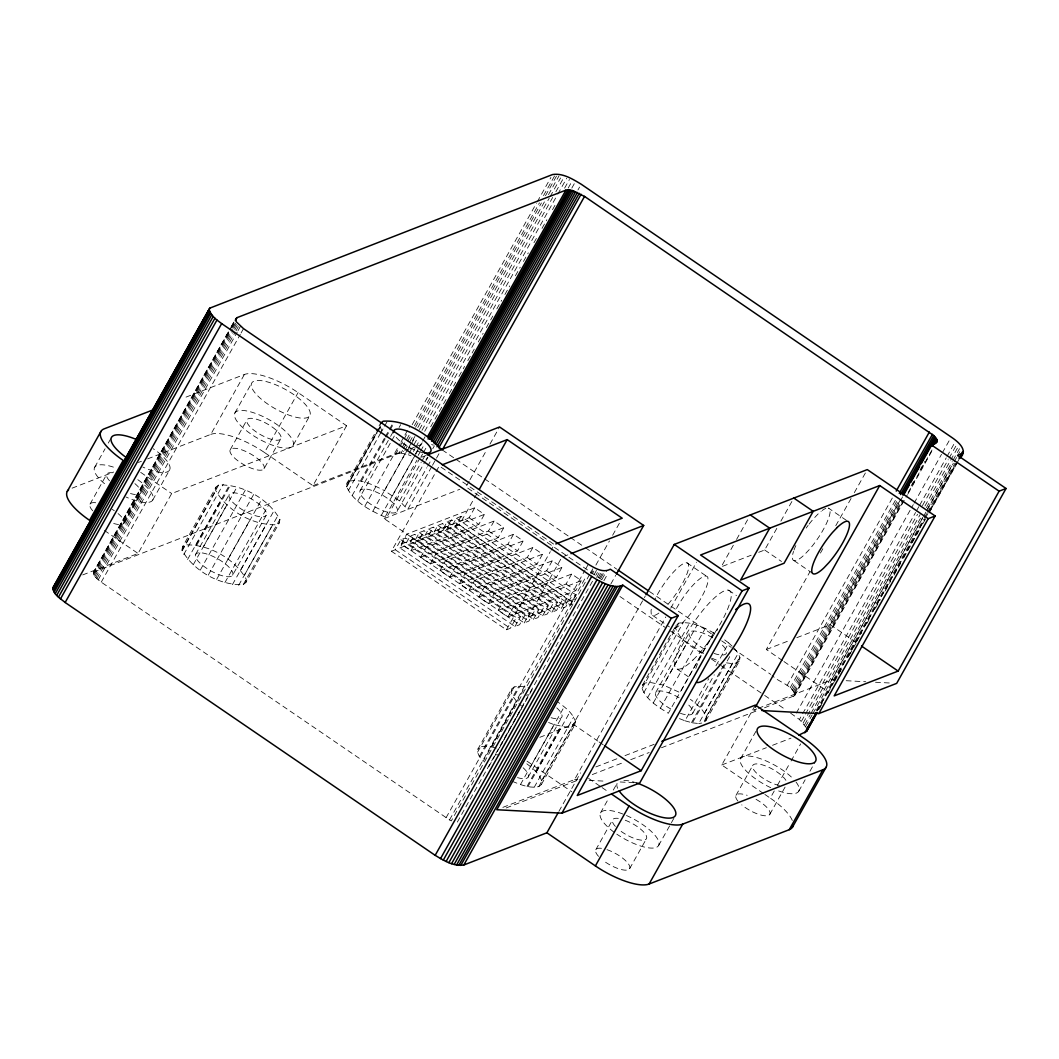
<?xml version="1.0" encoding="UTF-8"?>
<svg xmlns="http://www.w3.org/2000/svg" width="1059" height="1059" viewBox="0 0 1059 1059"><rect width="100%" height="100%" fill="white"/><g stroke="black" fill="none" stroke-linecap="round" stroke-linejoin="round"><path stroke-width="0.75" stroke-dasharray="5 3.75" d="M182.002 550.243L182.452 546.96L216.062 487.047L218.67 484.969C242.299 484.082 268.39 498.696 279.894 519.373L279.444 522.656L245.834 582.569L243.226 584.634C219.597 585.534 193.506 570.92 182.002 550.243L218.67 484.969M216.062 487.047L215.626 490.33C227.116 511.007 253.22 525.621 276.849 524.734L279.444 522.656M245.834 582.569L246.27 579.286C234.78 558.609 208.676 543.995 185.047 544.882L182.452 546.96M420.132 457.792L386.509 517.705C371.193 511.034 353.627 502.509 346.505 486.465L346.955 483.182L377.361 428.974M346.505 486.465L380.128 426.552L380.565 423.269L378.169 427.545M511.616 688.999L511.179 692.282L512.927 696.557L516.739 701.521L483.129 761.434L479.303 756.47L477.556 752.194L477.993 748.912L511.616 688.999L514.211 686.934L518.804 686.219L525.052 686.907L491.429 746.807L485.181 746.118L480.601 746.833L477.993 748.912M512.212 781.317C520.551 784.613 529.632 788.677 538.779 786.599L541.374 784.52L541.811 781.238C538.885 772.355 530.691 766.742 523.57 761.342M541.374 784.52L574.997 724.608L575.434 721.325C572.509 712.442 564.315 706.83 557.18 701.429M676.119 625.22L675.682 628.503C680.05 640.258 691.871 646.983 701.932 653.377L668.308 713.276C658.248 706.882 646.427 700.171 642.058 688.416L642.495 685.133L676.119 625.22L678.713 623.155C692.096 620.852 705.016 628.08 716.347 634.341M734.377 648.307L738.189 653.284L739.937 657.56L703.282 722.82L705.876 720.742L706.313 717.459C703.745 709.556 696.822 704.156 690.415 699.337M705.876 720.742L739.5 660.842L739.937 657.56M589.559 574.574L451.333 820.884L449.519 819.918L101.24 582.159L96.885 578.677L93.602 574.402L93.523 572.112L230.134 328.674M764.466 707.822L794.793 695.591C793.641 685.067 777.928 682.234 772.09 675.311M94.675 467.323L105.079 448.778M108.283 443.072L110.692 438.797M90.015 504.11L106.827 474.154M230.941 327.231L235.8 318.587M93.311 572.76L230.73 327.88M231.537 326.437L235.575 319.236M93.338 573.528L230.756 328.647M231.259 327.774L235.601 320.003M93.602 574.402L231.021 329.534M231.828 328.091L235.866 320.89M94.092 575.381L232.318 329.058M233.126 327.628L236.356 321.857M123.824 523.106L140.622 493.15M94.82 576.427L233.046 330.117M233.854 328.674L237.084 322.902M95.747 577.539L233.973 331.215M234.78 329.773L238.023 324.014M96.885 578.677L235.111 332.367M235.919 330.924L239.149 325.166M98.183 579.842L237.229 332.089M238.037 330.646L240.459 326.331M101.24 582.159L240.287 334.392M241.095 332.95L243.517 328.634M152.774 499.967L169.586 470.011A33.319 10.908 29.3 0 0 153.264 448.764M82.695 574.918L138.054 553.46L171.677 493.547L346.584 425.731L298.095 392.611A45.444 14.866 29.3 0 0 244.391 374.489L182.757 398.383M147.598 458.891L210.767 434.389L244.391 374.489M234.886 412.957L251.698 383.014M230.227 449.744L247.038 419.788M182.214 550.759L215.837 490.846M183.75 554.519L223.25 484.254M187.575 559.483L221.199 499.57M195.889 544.856L229.512 484.943M196.802 545.107L230.425 485.194M195.65 554.373L229.273 494.46M193.201 564.818L226.825 504.905M203.381 546.907L237.004 486.994M210.767 434.389A45.444 14.866 29.3 0 1 264.485 452.511L298.095 392.611M200.257 570.139L245.238 490.251M264.035 468.74A19.393 6.341 29.3 0 0 241.399 449.718A19.393 6.341 29.3 0 0 235.972 459.275A19.393 6.341 29.3 0 0 264.035 468.74L280.847 438.783A19.393 6.341 29.3 0 0 258.211 419.761A19.393 6.341 29.3 0 0 252.783 429.319A19.393 6.341 29.3 0 0 280.847 438.783M208.266 575.103L253.63 494.513M216.658 579.366L250.281 519.453M228.016 559.377L261.639 499.477M292.986 445.614A33.319 10.908 29.3 0 0 254.081 412.917A33.319 10.908 29.3 0 0 244.748 429.332A33.319 10.908 29.3 0 0 292.986 445.614L309.797 415.657A33.319 10.908 29.3 0 0 270.892 382.961A33.319 10.908 29.3 0 0 261.56 399.375A33.319 10.908 29.3 0 0 309.797 415.657M224.892 582.622L268.695 504.799M232.623 575.156A21.206 6.936 29.3 0 0 207.868 554.347A21.206 6.936 29.3 0 0 201.925 564.791A21.206 6.936 29.3 0 0 232.623 575.156L266.246 515.243A21.206 6.936 29.3 0 0 241.478 494.434A21.206 6.936 29.3 0 0 235.548 504.878A21.206 6.936 29.3 0 0 266.246 515.243M232.398 584.674L266.008 524.761M240.697 570.046L274.321 510.134M238.646 585.362L272.269 525.449M244.523 575.011L278.146 515.098M243.226 584.634L279.894 519.373M264.485 452.511L312.961 485.644L346.584 425.731M346.955 483.182L349.549 481.104L376.766 432.615M377.573 431.185L380.763 425.48M346.717 486.981L377.136 432.774M377.944 431.357L380.34 427.068M348.252 490.741L380.274 433.674M380.552 433.316L383.755 427.611M384.549 426.195L386.959 421.906M352.078 495.705L384.404 438.294M385.198 436.864L392.412 424.024M361.304 481.329L385.317 438.532M386.111 437.115L389.315 431.41M390.122 429.98L393.313 424.275M360.153 490.595L389.778 437.817M390.572 436.387L393.776 430.682M357.704 501.039L391.102 441.762M391.896 440.332L394.305 436.056M399.097 427.492L400.699 424.646M364.759 506.361L400.13 443.589M400.924 442.172L404.128 436.467M404.935 435.037L409.74 426.473M312.961 485.644L396.04 453.437L399.269 447.679M400.077 446.249L403.307 440.491M404.114 439.061L406.537 434.746M412.176 424.685L536.41 203.302M537.217 201.859L550.932 177.422M396.04 453.437L399.097 452.961L401.52 448.645M402.327 447.202L409.581 434.269M414.426 425.639L539.468 202.825M543.505 195.637L554.797 175.516M399.097 452.961L401.057 453.067L402.672 450.194M403.479 448.751L410.746 435.818M415.578 427.187L541.427 202.944M545.464 195.756L556.756 175.622M404.882 450.538L408.92 443.35M409.727 441.921L412.944 436.162M417.789 427.545L544.445 201.845M548.483 194.657L558.967 175.966M372.768 511.325L406.378 451.412M431.701 466.701L407.689 509.498L399.574 500.933L384.51 490.648L407.728 449.281M408.536 447.851L411.726 442.146M412.533 440.716L414.929 436.44M407.291 451.108L410.521 445.362M411.329 443.92L415.366 436.732M419.404 429.544L549.277 198.112M550.084 196.67L560.568 177.978M401.057 453.067L408.271 454.774L413.103 446.157M413.91 444.714L417.948 437.526M421.985 430.338L552.666 197.464M555.896 191.705L563.957 177.33M413.394 451.465L415.009 448.579M415.816 447.15L419.033 441.391M424.685 431.331L556.981 195.584M557.789 194.141L566.671 178.322M415.366 454.073L417.789 449.771M418.596 448.328L421.826 442.583M422.634 441.14L425.043 436.824M430.695 426.764L446.024 399.455M449.254 393.696L455.701 382.206M458.931 376.448L464.57 366.388M467.8 360.642L474.26 349.139M478.284 341.951L483.129 333.32M486.359 327.575L492.806 316.072M496.843 308.884L501.688 300.266M504.918 294.508L509.75 285.89M515.402 275.817L520.234 267.199M523.464 261.454L528.309 252.823M533.948 242.763L537.178 237.004M542.023 228.387L546.854 219.756M552.507 209.695L555.737 203.95M564.606 188.131L569.451 179.514M381.161 515.587L414.784 455.674M392.518 495.599L414.929 455.661M415.737 454.245L419.735 447.11M420.529 445.68L422.131 442.821M418.173 455.423L419.788 452.55M420.595 451.108L423.825 445.362M568.22 188.039L572.257 180.851M575.236 598.878L528.282 617.079L384.179 518.606L416.994 460.122M420.966 456.919L422.581 454.046M423.388 452.603L427.426 445.415M571.82 188.092L575.05 182.347M399.574 500.933L421.191 462.426M421.985 460.996L425.188 455.291M397.125 511.378A21.206 6.936 29.3 0 0 372.371 490.569A21.206 6.936 29.3 0 0 366.427 501.013A21.206 6.936 29.3 0 0 397.125 511.378L425.149 461.446M425.943 460.016L427.545 457.17M426.3 460.228L427.915 457.342M432.76 448.725L434.375 445.852M577.962 189.971L579.577 187.086M405.2 506.268L426.817 467.747M427.611 466.331L431.622 459.196M432.496 465.272L435.699 459.566M436.507 458.137L441.299 449.585M391.42 551.223L395.285 549.727L400.884 539.733L405.518 537.946L520.538 616.537L515.905 618.337L510.306 628.318L506.44 629.814L391.42 551.223L435.289 473.055M436.083 471.639L439.273 465.947L554.294 544.538L551.104 550.23M401.202 544.088L406.802 534.093L474.71 507.777L484.4 514.396L478.8 524.377L410.892 550.706L401.202 544.088L469.111 517.758L474.71 507.777M399.918 547.927L404.538 546.14L410.137 536.145L414.771 534.358L529.791 612.949L525.158 614.75L519.559 624.731L514.926 626.518L399.918 547.927L405.518 537.946M409.171 544.339L413.791 542.552L419.39 532.558L424.024 530.771L539.044 609.362L534.411 611.162L528.812 621.143L524.179 622.93L409.171 544.339L414.771 534.358M410.892 550.706L416.491 540.725L484.4 514.396M418.411 540.752L423.044 538.965L428.643 528.971L433.277 527.183L548.284 605.774L543.664 607.575L538.065 617.556L533.432 619.343L418.411 540.752L424.024 530.771M427.664 537.165L432.297 535.377L437.897 525.383L442.53 523.596L557.537 602.187L552.917 603.987L547.318 613.968L542.685 615.756L427.664 537.165L433.277 527.183M420.595 557.338L426.195 547.344L494.103 521.028L503.793 527.647L498.193 537.628L430.285 563.957L420.595 557.338L488.503 531.009L494.103 521.028M436.917 533.577L441.55 531.79L447.15 521.796L451.783 520.009L566.79 598.6L562.17 600.4L556.571 610.381L551.938 612.168L436.917 533.577L442.53 523.596M469.163 481.196L465.96 486.902L601.909 579.803M469.958 479.767L486.769 449.81M489.973 444.105L499.583 426.989M446.17 529.99L450.803 528.203L456.403 518.222L461.022 516.421L576.043 595.012L571.423 596.813L565.81 606.794L561.191 608.581L446.17 529.99L451.783 520.009L441.55 531.79L556.571 610.381M430.285 563.957L435.884 553.976L503.793 527.647M573.051 603.987L570.444 605.007L455.423 526.402L461.022 516.421M455.423 526.402L459.328 524.893L473.691 499.305M474.485 497.889L477.675 492.21M439.988 570.589L445.587 560.608L513.496 534.279L523.186 540.897L517.586 550.879L449.678 577.208L439.988 570.589L507.896 544.26L513.496 534.279M449.678 577.208L455.277 567.227L523.186 540.897M459.381 583.84L464.98 573.859L532.889 547.529L542.579 554.148L536.979 564.143L469.071 590.459L459.381 583.84L527.289 557.511L532.889 547.529M469.071 590.459L474.67 580.478L542.579 554.148M478.774 597.091L484.373 587.11L552.282 560.78L561.972 567.399L556.372 577.393L488.464 603.709L478.774 597.091L546.682 570.761L552.282 560.78M488.464 603.709L494.063 593.728L561.972 567.399M498.167 610.341L503.766 600.36L571.675 574.031L581.365 580.65L575.765 590.644L507.857 616.973L498.167 610.341L566.075 584.012L571.675 574.031M507.857 616.973L513.456 606.979L581.365 580.65M506.44 629.814L550.309 551.646M514.926 626.518L520.538 616.537M524.179 622.93L529.791 612.949M528.282 617.079L561.905 557.166L569.477 554.228M533.432 619.343L539.044 609.362M542.685 615.756L548.284 605.774M551.938 612.168L557.537 602.187M477.556 752.194L514.211 686.934M561.191 608.581L566.79 598.6M479.303 756.47L518.804 686.219M446.051 817.76L585.084 570.007M585.892 568.564L588.314 564.248M449.519 819.918L586.13 576.48M570.444 605.007L576.043 595.012M590.366 573.131L592.788 568.802M591.094 573.634L592.696 570.801M595.886 565.109L609.441 540.95M612.631 535.272L620.614 521.054M592.193 574.004L593.808 571.119M594.006 574.772L597.236 569.014M592.524 581.179L456.72 823.174L458.401 823.69M595.767 575.421L597.382 572.535M488.755 766.769L522.378 706.856L518.989 703.666M499.729 747.429L532.545 688.946L528.057 687.715M596.627 577.367L599.871 571.608M598.203 577.737L600.625 573.422M599.632 577.962L602.055 573.647M600.916 578.042L603.339 573.713M602.094 579.167L606.939 570.523M603.868 580.729L607.906 573.528M610.871 583.946L615.676 575.381M520.446 784.573L554.056 724.66L567.809 727.401L572.389 726.686L574.997 724.608M530.625 766.663L564.235 706.75M528.176 777.107L561.786 717.195M527.025 786.374L560.648 726.461M527.938 786.625L561.561 726.712M536.251 771.998L569.874 712.085M534.186 787.314L573.687 717.062M541.599 780.721L645.183 596.243M538.779 786.599L575.434 721.325M502.866 807.368L574.56 779.57L665.846 616.894M670.704 608.25L696.544 562.183M558.9 811.379L580.517 772.871M642.058 688.416L678.713 623.155M643.806 692.692L683.307 622.44M647.618 697.656L689.555 623.129M733.331 545.226L721.192 566.856L751.175 555.22M736.561 539.455L748.7 517.825M655.706 692.546L689.316 632.647M653.257 702.991L686.867 643.078M642.495 685.133L645.103 683.068L649.683 682.34L663.437 685.08L697.047 625.167M600.493 812.902L608.501 798.645M613.293 790.08L617.304 782.945A33.319 10.908 29.3 0 0 617.741 788.492M660.313 708.325L705.281 628.437M713.687 632.686L680.063 692.599L663.437 685.08M595.833 849.689L612.631 819.732M758.681 552.321L764.677 549.992L776.816 528.362M780.867 521.147L793.813 498.074M679.454 718.624L684.948 720.795L708.736 678.634M715.937 665.793L728.738 642.972L722.86 638.537M692.679 713.329L714.282 674.808M691.527 722.595L725.15 662.682L732.312 663.622L736.892 662.908L739.5 660.842M684.948 720.795L692.44 722.847L731.173 654.012M692.44 722.847L698.688 723.535L732.312 663.622M704.566 713.184L738.189 653.284M706.101 716.943L739.725 657.03M629.628 868.684L646.44 838.728M782.614 660.631L766.319 649.498L809.936 571.781M820.434 553.076L822.856 548.747M835.776 525.727L851.118 498.379M854.348 492.62L865.666 472.473M658.592 845.559L674.596 817.019M763.513 793.509L721.761 764.982L755.385 705.082M740.665 758.562L756.669 730.035M787.075 685.544L893.783 495.413M790.133 687.86L896.033 499.16M791.444 689.025L897.344 500.325M792.582 690.164L898.469 501.463M796.778 637.69L830.282 624.704L900.547 499.491M793.509 691.275L902.639 496.817M735.992 795.349L752.803 765.392M794.237 692.321L901.739 500.748M794.727 693.301L903.049 500.272M911.124 485.869L915.175 478.668M920.019 470.024L924.878 461.38M793.668 696.491L904.929 498.273M908.159 492.514L932.701 448.738M794.793 695.591L907.378 494.725M907.973 493.931L933.244 448.632M796.315 713.064L913.295 504.613M914.102 503.184L941.53 454.311M942.338 452.868L950.4 438.492M806.468 727.851L799.413 719.485L801.835 715.182M802.643 713.74L915.572 512.49M916.379 511.047L918.802 506.731M919.609 505.302L946.23 457.859M947.037 456.416L954.291 443.483M801.425 721.285L804.655 715.527M805.462 714.097L917.584 514.277M922.429 505.646L948.242 459.646M949.049 458.216L956.317 445.27M803.159 723.045L920.139 514.595M924.97 505.977L958.051 447.03M804.602 724.74L810.241 714.679M811.048 713.25L921.568 516.302M926.413 507.671L952.226 461.671M953.034 460.241L959.494 448.738M758.284 708.339L831.54 679.944L922.826 517.269M927.671 508.624L952.716 464.001M805.714 726.355L812.16 714.851M812.968 713.422L922.68 517.917M923.488 516.474L925.91 512.159M926.718 510.729L953.338 463.286M954.146 461.856L956.568 457.541M957.376 456.098L961.4 448.91M816.158 710.602L923.448 519.413M924.255 517.97L926.665 513.655M927.472 512.225L954.9 463.352M816.952 711.211L925.05 518.579M929.881 509.961L955.695 463.961M817.363 710.523L924.653 519.32M925.46 517.891L927.883 513.575M928.69 512.132L956.118 463.26M819.812 707.399L822.234 703.083M827.886 693.023L834.333 681.519M838.371 674.331L841.601 668.586M848.047 657.083L852.892 648.452M856.93 641.264L861.761 632.647M866.606 624.016L869.836 618.271M875.475 608.21L880.32 599.579M885.165 590.948L890.804 580.888M894.034 575.143L900.494 563.64M903.711 557.894L919.847 529.143M923.077 523.384L925.5 519.082M930.331 510.451L956.158 464.451M956.952 463.008L959.375 458.706M818.686 709.834L821.096 705.519M834.81 681.083L842.077 668.15M849.331 655.203L856.599 642.27M929.206 512.887L959.044 459.699M792.304 820.46A45.444 14.866 29.3 0 0 770.25 798.115L774.248 790.98M777.452 785.275L790.252 762.454M791.06 761.024L800.657 743.908M769.8 814.345L785.804 785.804M798.751 791.205L805.158 779.795M809.963 771.243L814.768 762.679M93.523 572.112L403.664 451.399M72.091 488.159L113.697 472.036M138.345 462.465L141.429 461.274M409.82 449.016L414.426 447.229M415.975 446.633L423.653 443.655M421.641 457.21L426.181 455.449M384.179 518.606L459.831 489.284M539.812 737.316L573.303 724.33L597.739 741.035M766.319 649.498L790.689 640.06M595.86 766.928L618.866 758.006M625.009 755.623L654.144 744.331M756.748 708.934L753.704 710.112L758.588 710.377M506.176 807.951L581.51 778.749M592.272 774.579L623.023 762.652M630.714 759.674L649.154 752.525M661.451 747.76L758.31 710.205M721.761 764.982L766.385 747.694M772.541 745.298L790.994 738.149M349.549 481.104C361.887 478.774 373.801 485.353 384.51 490.648M698.688 723.535L701.746 723.059M831.54 679.944L834.796 680.116M846.194 680.712L865.746 681.744M875.515 682.261L890.169 683.029M574.56 779.57L577.817 779.742M589.214 780.337L605.51 781.198M620.164 781.979L634.818 782.747M491.429 746.807L498.935 748.859M431.595 444.528L433.356 445.177M408.271 454.774L410.971 455.767M711.701 658.168L718.558 660.895M548.575 722.49L554.056 724.66M846.525 520.446L828.429 508.068A31.505 7.757 -55.7 0 1 809.447 549.422L804.641 554.506A31.505 7.757 -55.7 0 1 793.535 551.382M794.051 560.635L812.16 573.012M764.677 549.992L781.489 561.482M830.282 624.704L856.069 642.323M728.724 590.26L736.482 595.555M687.039 562.885L706.432 576.136M783.964 661.557L828.76 692.176M442.278 449.943L454.536 458.322M455.899 459.249L483.156 477.874M484.519 478.8L569.027 536.542M570.391 537.482L584.012 546.788M585.375 547.715L616.722 569.133M649.432 591.491L713.488 635.254M721.669 640.854L731.2 647.367M732.563 648.293L770.727 674.371M652.675 615.451L669.473 626.941M619.952 596.521L665.012 627.312M670.466 631.045L704.592 654.369M711.423 659.029L719.617 664.628M720.98 665.555L763.301 694.479M764.664 695.419L785.143 709.411M790.61 713.144L799.413 719.485M469.111 517.758L478.8 524.377M488.503 531.009L498.193 537.628M507.896 544.26L517.586 550.879M527.289 557.511L536.979 564.143M546.682 570.761L556.372 577.393M566.075 584.012L575.765 590.644M456.403 518.222L571.423 596.813M677.164 669.103L691.381 678.832M459.328 524.893L574.349 603.484M447.15 521.796L562.17 600.4M450.803 528.203L565.81 606.794M437.897 525.383L552.917 603.987M428.643 528.971L543.664 607.575M432.297 535.377L547.318 613.968M419.39 532.558L534.411 611.162M423.044 538.965L538.065 617.556M410.137 536.145L525.158 614.75M413.791 542.552L528.812 621.143M400.884 539.733L515.905 618.337M404.538 546.14L519.559 624.731M764.863 794.435L770.25 798.115M395.285 549.727L510.306 628.318M599.09 741.962L603.167 744.742M588.605 778.391L600.718 786.678M602.068 787.592L608.806 792.198M140.701 472.38L171.677 493.547M527.025 761.169L571.82 791.788M104.378 530.453L138.054 553.46M728.738 642.972L732.113 646.175M380.128 426.552L381.875 430.828M695.789 668.467A47.258 11.636 -55.7 0 1 717.631 629.523M674.676 628.384A31.505 7.757 -55.7 0 0 694.783 608.051A31.505 7.757 -55.7 0 0 708.061 580.769L707.875 577.605A31.505 7.757 -55.7 0 0 694.439 583.668A31.505 7.757 -55.7 0 0 675.086 611.096M668.057 604.239A31.505 7.757 -55.7 0 0 688.668 567.518L688.482 564.354A31.505 7.757 -55.7 0 0 674.57 570.907A31.505 7.757 -55.7 0 0 655.058 599.142M658.897 613.042A31.505 7.757 -55.7 0 1 651.232 613.982L651.047 610.831A31.505 7.757 -55.7 0 1 651.642 607.879M680.46 713.356A21.206 6.936 29.3 0 0 692.93 711.41L691.911 708.921A21.206 6.936 29.3 0 0 686.404 702.911M670.757 708.974A21.206 6.936 29.3 0 1 655.799 695.657A21.206 6.936 29.3 0 1 663.543 691.328L667.911 692.52A21.206 6.936 29.3 0 1 681.162 699.046M714.084 653.443A21.206 6.936 29.3 0 0 726.553 651.497L725.534 649.008A21.206 6.936 29.3 0 0 720.014 642.998M704.381 649.061A21.206 6.936 29.3 0 1 689.422 635.744A21.206 6.936 29.3 0 1 697.166 631.416L701.535 632.607A21.206 6.936 29.3 0 1 713.62 638.405M794.012 550.031A31.505 7.757 -55.7 0 1 795.852 545.584M806.177 528.057A31.505 7.757 -55.7 0 1 808.11 525.41M809.089 524.139A31.505 7.757 -55.7 0 1 813.034 519.294L817.839 514.211A31.505 7.757 -55.7 0 1 821.175 511.272M822.194 510.491A31.505 7.757 -55.7 0 1 825.808 508.399M422.912 452.683A21.206 6.936 29.3 0 1 394.53 435.09M517.48 777.61A21.206 6.936 29.3 0 0 528.428 775.188L527.408 772.699A21.206 6.936 29.3 0 0 521.902 766.69M495.387 754.71A21.206 6.936 29.3 0 1 499.041 755.107M551.104 717.711A21.206 6.936 29.3 0 0 562.051 715.275L561.032 712.786A21.206 6.936 29.3 0 0 555.512 706.777M526.336 695.207A21.206 6.936 29.3 0 1 529.01 694.797M137.816 479.674A33.319 10.908 29.3 0 1 152.628 500.219A33.319 10.908 29.3 0 1 126.047 497.028M104.537 483.698A33.319 10.908 29.3 0 1 94.992 466.847A33.319 10.908 29.3 0 1 116.834 468.343M169.586 470.011A33.319 10.908 29.3 0 1 142.846 467.072M756.033 799.32A19.393 6.341 29.3 0 1 768.41 815.443A19.393 6.341 29.3 0 1 741.737 804.866M737.938 801.12A19.393 6.341 29.3 0 1 747.164 795.322M606.992 849.662A19.393 6.341 29.3 0 1 629.748 868.433A19.393 6.341 29.3 0 1 602.743 860.173M598.56 856.374A19.393 6.341 29.3 0 1 601.803 848.365M118.079 513.575A19.393 6.341 29.3 0 1 112.651 523.133M92.755 510.782A19.393 6.341 29.3 0 1 97.176 502.985M112.228 509.379A19.393 6.341 29.3 0 1 114.319 510.729M134.89 483.619A19.393 6.341 29.3 0 1 129.463 493.176M109.554 480.826A19.393 6.341 29.3 0 1 113.988 473.029M779.437 785.5A19.393 6.341 29.3 0 1 754.749 771.151A19.393 6.341 29.3 0 1 762.586 764.916A19.393 6.341 29.3 0 1 785.91 780.351M796.037 782.071A33.319 10.908 29.3 0 1 776.604 790.186M770.74 787.684A33.319 10.908 29.3 0 1 742.981 756.682A33.319 10.908 29.3 0 1 793.151 778.775M614.101 832.228A33.319 10.908 29.3 0 1 614.538 811.366A33.319 10.908 29.3 0 1 659.055 843.004A33.319 10.908 29.3 0 1 616.815 834.161M625.234 820.222A19.393 6.341 29.3 0 1 646.294 838.953A19.393 6.341 29.3 0 1 618.377 829.263M615.372 826.417A19.393 6.341 29.3 0 1 619.806 818.62M623.883 780.404A33.319 10.908 29.3 0 1 636.485 782.905M693.036 659.916A47.258 11.636 -55.7 0 0 730.882 592.458A47.258 11.636 -55.7 0 0 684.895 636.684A47.258 11.636 -55.7 0 0 693.036 659.916"/><path stroke-width="1.5" d="M558.106 812.809L546.894 832.784L463.816 864.991C453.451 866.659 443.681 860.424 435.17 855.328L65.155 602.492C60.667 598.547 52.169 594.112 53.281 587.03L209.788 308.143L552.546 174.55C562.911 172.895 572.681 179.117 581.192 184.213L951.207 437.049C957.667 441.431 968.932 450.128 959.851 458.269M52.95 588.036L209.788 308.143M798.698 735.158L806.574 731.398L816.595 713.144M67.299 491.35L100.923 431.437M52.99 589.214L209.457 309.149M53.387 590.578L209.894 311.69L209.483 310.34M54.155 592.074L210.648 313.186L209.894 311.69M55.267 593.675L211.76 314.801L210.648 313.186M56.696 595.383L213.203 316.495L211.76 314.801M58.444 597.144L214.937 318.269L213.203 316.495M60.456 598.944L216.949 320.056L214.937 318.269M65.155 602.492L221.662 323.604L216.949 320.056M235.31 320.573L236.925 317.687L565.93 190.13L572.191 190.501L584.542 196.418L933.72 435.501L937.003 439.776L937.069 442.08L931.232 444.793L902.97 495.175M427.704 436.454L565.93 190.13M428.061 439.022L567.915 189.826M429.345 439.101L569.186 189.892M430.775 439.326L570.616 190.117M431.543 441.14L572.191 190.501M433.224 441.643L573.872 191.004M434.164 443.734L575.633 191.653M435.977 444.502L577.433 192.42M436.996 446.819L579.26 193.294M581.073 194.26L438.81 447.785L441.113 449.215M442.278 449.943L584.542 196.418M479.277 489.364L507.182 439.617L622.202 518.208L555.803 543.955M435.17 855.328L591.677 576.44L221.662 323.604M440.504 858.637L597.011 579.75L591.677 576.44M443.297 860.133L599.804 581.245C606.82 584.396 615.12 588.698 622.785 585.15L671.274 618.284L678.21 615.597L610.341 569.212C602.862 573.329 594.695 568.048 588.314 564.248L243.517 328.634L236.356 321.857L235.575 319.236L236.925 317.687M446.104 861.47L602.611 582.596M448.884 862.648L605.391 583.774M451.597 863.654L608.091 584.767M616.47 573.965L643.687 525.463L499.583 426.989L427.69 454.867M454.179 864.435L610.672 585.561M456.588 865.018L613.095 586.13M458.799 865.362L615.305 586.474M460.758 865.468L617.265 586.593M463.816 864.991L620.322 586.117M622.785 585.15L496.764 809.738L561.905 813.166L639.715 782.998L749.07 588.116L700.595 554.995L879.725 485.538L928.214 518.672L935.15 515.971L867.281 469.6L674.252 544.432L645.99 594.801M561.905 813.166L671.274 618.284M678.21 615.597L577.248 795.494L641.172 770.714L742.134 590.803L749.07 588.116M546.894 832.784L595.383 865.905L629.006 806.005A45.444 14.866 29.3 0 0 682.711 824.127L822.883 769.774A45.444 14.866 29.3 0 0 803.86 738.202L755.385 705.082L661.822 741.353M595.383 865.905A45.444 14.866 29.3 0 0 649.088 884.027L682.711 824.127M755.319 707.24L879.725 485.538M896.205 491.085L929.352 432.032M899.263 493.401L932.41 434.336M900.574 494.566L933.72 435.501M902.506 494.262L934.845 436.652M904.254 493.931L909.099 485.287M910.727 482.414L919.609 466.569M921.224 463.683L935.785 437.751M932.463 445.998L936.5 438.797M934.567 444.092L937.003 439.776M935.64 443.536L937.255 440.65M804.84 732.775L816.145 712.654M958.924 458.203L963.081 452.511M807.686 727.771L810.095 723.456M811.71 720.583L813.325 717.711M960.95 454.642L962.565 451.756M960.182 457.263L963.412 451.518M806.574 731.398L817.071 712.707M761.845 710.549L818.845 713.554L928.214 518.672M935.15 515.971L834.188 695.882L898.151 671.088L999.114 491.177L1006.05 488.49L957.574 455.357L961.347 453.887M649.088 884.027L789.259 829.687L822.883 769.774M792.516 827.105L826.126 767.193M1006.05 488.49L896.682 683.373L818.845 713.554M380.565 423.269L383.173 421.204C405.306 419.616 426.962 433.621 441.299 449.585M153.476 409.727L104.179 428.842A45.444 14.866 29.3 0 0 123.188 460.413L89.565 520.326A45.444 14.866 29.3 0 1 68.597 489.84M442.291 464.782L507.182 439.617M570.986 553.645L643.687 525.463M597.011 579.75L599.804 581.245M931.232 444.793L999.114 491.177M793.813 498.074L813.206 511.325L784.07 563.242L740.585 580.107L769.708 528.189L750.315 514.939M861.496 646.043L898.151 671.088M674.252 544.432L742.134 590.803M618.085 570.073L648.068 590.565M604.517 745.668L641.172 770.714M611.493 794.038L629.006 806.005M806.879 729.201L806.905 730.392M735.621 609.64A47.258 11.636 -55.7 0 1 741.763 633.414A47.258 11.636 -55.7 0 1 696.557 682.367M793.125 825.226A45.444 14.866 29.3 0 1 789.259 829.687M393.511 432.601A21.206 6.936 29.3 0 1 419.616 437.433A21.206 6.936 29.3 0 1 424.209 452.908M126.445 457.673A33.319 10.908 29.3 0 1 111.486 437.367A33.319 10.908 29.3 0 1 136.69 439.631M636.485 782.905A33.319 10.908 29.3 0 1 673.974 808.308A33.319 10.908 29.3 0 1 657.414 816.039A33.319 10.908 29.3 0 1 619.197 790.967M837.232 527.461L832.427 532.545A31.505 7.757 -55.7 0 0 812.227 567.108A31.505 7.757 -55.7 0 0 824.034 567.756L828.84 562.673A31.505 7.757 -55.7 0 0 849.04 528.11A31.505 7.757 -55.7 0 0 837.232 527.461M767.325 744.98A33.319 10.908 29.3 0 0 815.562 761.249A33.319 10.908 29.3 0 0 776.657 728.566A33.319 10.908 29.3 0 0 767.325 744.98"/></g></svg>
